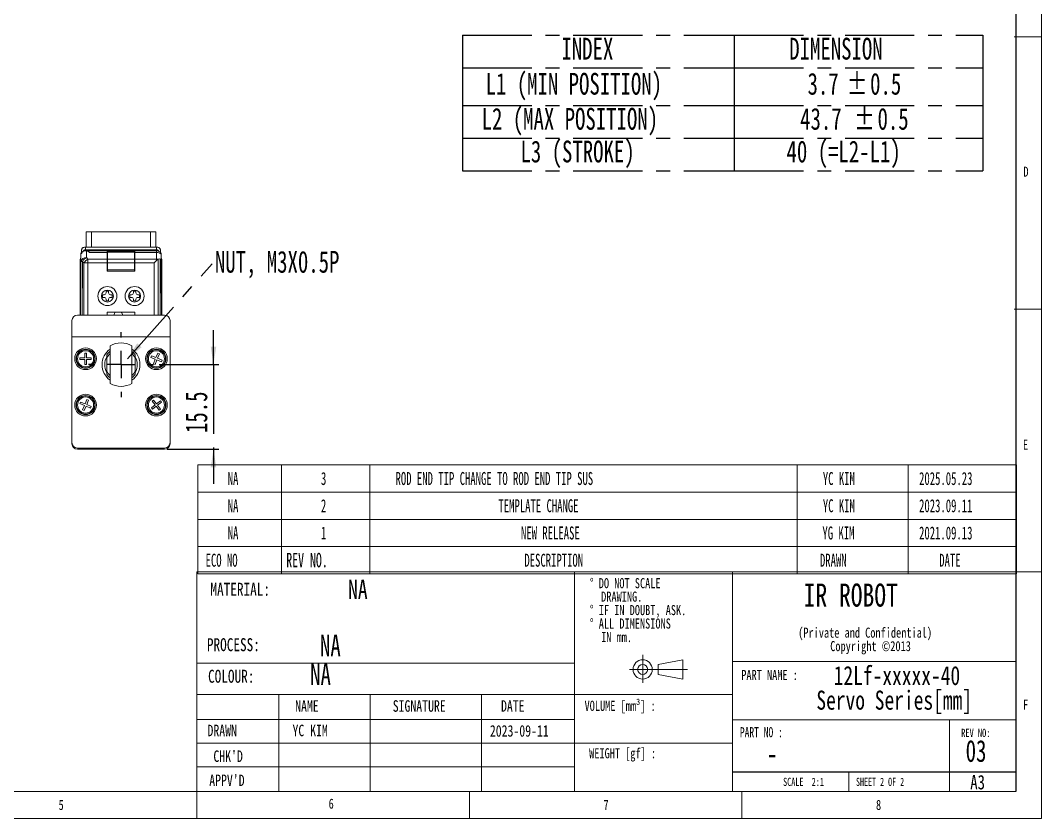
# Paper-space layout '시트2-ENG' of a CAD drawing. Header units: millimetres. Extents: x 5 to 415, y 5 to 292.
# Drawn here: x 227.6 to 415, y 5 to 151.5 of the extents above; entities that cross this region are included whole.
import ezdxf

# ---------------------------------------------------------------- set-up
doc = ezdxf.new("R2010")
doc.units = ezdxf.units.MM
doc.linetypes.add('CENTERX2', pattern=[20.32, 12.7, -2.54, 2.54, -2.54])
doc.layers.add('CENTER_LINE', color=7, linetype='CENTERX2')
doc.layers.add('NOTES', color=7, linetype='Continuous')
doc.styles.add('SLDTEXTSTYLE0', font='TXT', dxfattribs={"width": 0.7})
doc.styles.add('SLDTEXTSTYLE3', font='TXT', dxfattribs={"width": 0.75})
doc.styles.add('SLDTEXTSTYLE4', font='TXT', dxfattribs={"width": 0.6875})
doc.styles.add('SLDTEXTSTYLE5', font='TXT', dxfattribs={"width": 0.694444})
doc.styles.add('SLDTEXTSTYLE6', font='TXT', dxfattribs={"width": 0.605})
doc.dimstyles.new('SLDDIMSTYLE3', dxfattribs={"dimtxt": 4, "dimasz": 3.302, "dimexe": 0, "dimexo": 0.0625, "dimgap": 1, "dimtad": 1, "dimdec": 1, "dimrnd": 1e-09, "dimzin": 12, "dimdsep": 46, "dimtxsty": 'SLDTEXTSTYLE0', "dimsah": 1, "dimcen": 0.09, "dimadec": 0, "dimazin": 3, "dimtfac": 1, "dimtdec": 1, "dimtmove": 0, "dimatfit": 0, "dimfxl": 1, "dimfrac": 2, "dimtolj": 1, "dimtzin": 12, "dimarcsym": 0})
doc.dimstyles.new('SLDDIMSTYLE6', dxfattribs={"dimtxt": 0.18, "dimasz": 3.302, "dimexe": 0, "dimexo": 0.0625, "dimgap": 0, "dimtad": 0, "dimtih": 1, "dimtoh": 1, "dimdec": 0, "dimrnd": 1e-09, "dimzin": 0, "dimdsep": 46, "dimtxsty": 'Standard', "dimsah": 1, "dimcen": 0.09, "dimadec": 0, "dimazin": 0, "dimtfac": 3.302, "dimtdec": 0, "dimtofl": 0, "dimtmove": 0, "dimatfit": 3, "dimfxl": 1, "dimfrac": 2, "dimtolj": 1, "dimtzin": 0, "dimarcsym": 0})

# ---------------------------------------------------------------- blocks, each defined once
blk = doc.blocks.new('SW_NOTE_0_15')
at = {"color": 0, "linetype": 'Continuous', "lineweight": 0, "char_height": 1.8521, "attachment_point": 2, "style": 'SLDTEXTSTYLE3'}
for s, insert in [('(Private and Confidential)', (15.4, 2.39)), ('Copyright ©2013', (16.39, -0.08))]:
    blk.add_mtext(s, dxfattribs=dict(at, insert=insert))
blk = doc.blocks.new('SW_NOTE_0_16')
at = {"color": 0, "linetype": 'Continuous', "lineweight": 0, "char_height": 3.5, "attachment_point": 2, "style": 'SLDTEXTSTYLE3'}
for s, insert in [('12Lf-xxxxx-40', (13.78, 4.51)), ('Servo Series[mm]', (13.28, -0.01))]:
    blk.add_mtext(s, dxfattribs=dict(at, insert=insert))
blk = doc.blocks.new('SW_NOTE_0_17')
at = {"color": 0, "linetype": 'Continuous', "lineweight": 0, "attachment_point": 1, "style": 'SLDTEXTSTYLE3'}
for s, insert, char_height in [('%%d DO NOT SCALE', (0, 2.39), 1.8521), ('DRAWING.', (2.08, -0.08), 1.852), ('%%d IF IN DOUBT, ASK.', (0, -2.55), 1.8521), ('%%d ALL DIMENSIONS', (0, -5.02), 1.8521), ('IN mm.', (2.08, -7.49), 1.852)]:
    blk.add_mtext(s, dxfattribs=dict(at, insert=insert, char_height=char_height))
blk = doc.blocks.new('SW_TABLEANNOTATION_2')
at = {"layer": 'CENTER_LINE', "color": 0}
for p, q in [((0, 0), (0, -6)), ((0, 0), (49.88, 0)), ((49.88, 0), (49.88, -6)), ((49.88, 0), (95.48, 0)), ((95.48, 0), (95.48, -6)), ((0, -6), (0, -12.87)), ((0, -6), (49.88, -6)), ((49.88, -6), (49.88, -12.87)), ((49.88, -6), (95.48, -6)), ((95.48, -6), (95.48, -12.87)), ((0, -12.87), (0, -18.87)), ((0, -12.87), (49.88, -12.87)), ((49.88, -12.87), (49.88, -18.87)), ((49.88, -12.87), (95.48, -12.87)), ((95.48, -12.87), (95.48, -18.87)), ((0, -18.87), (0, -24.87)), ((0, -18.87), (49.88, -18.87)), ((49.88, -18.87), (49.88, -24.87)), ((49.88, -18.87), (95.48, -18.87)), ((95.48, -18.87), (95.48, -24.87)), ((0, -24.87), (49.88, -24.87)), ((49.88, -24.87), (95.48, -24.87))]:
    blk.add_line(p, q, dxfattribs=at)
at = {"layer": 'CENTER_LINE', "color": 0, "char_height": 4, "attachment_point": 1, "style": 'SLDTEXTSTYLE0'}
for s, insert in [('INDEX', (18.15, -0.47)), ('DIMENSION', (59.96, -0.47)), ('L1 (MIN POSITION)', (4.24, -6.91)), ('3.7', (63.32, -6.91)), ('%%p', (70.5, -6.91)), ('0.5', (74.8, -6.91)), ('L2 (MAX POSITION)', (3.51, -13.34)), ('%%p', (71.86, -13.34)), ('43.7', (61.96, -13.34)), ('0.5', (76.16, -13.34)), ('L3 (STROKE)', (10.64, -19.34)), ('40 (=L2-L1)', (59.46, -19.34))]:
    blk.add_mtext(s, dxfattribs=dict(at, insert=insert))
blk = doc.blocks.new('SW_TABLEANNOTATION_3')
at = {"color": 0, "linetype": 'Continuous', "lineweight": 18}
for p, q in [((0, 0), (0, -5)), ((0, 0), (15.39, 0)), ((15.39, 0), (15.39, -5)), ((15.39, 0), (31.57, 0)), ((31.57, 0), (31.57, -5)), ((31.57, 0), (109.99, 0)), ((109.99, 0), (109.99, -5)), ((109.99, 0), (130.36, 0)), ((130.36, 0), (130.36, -5)), ((130.36, 0), (150.24, 0)), ((150.24, 0), (150.24, -5)), ((0, -5), (0, -10)), ((0, -5), (15.39, -5)), ((15.39, -5), (15.39, -10)), ((15.39, -5), (31.57, -5)), ((31.57, -5), (31.57, -10)), ((31.57, -5), (109.99, -5)), ((109.99, -5), (109.99, -10)), ((109.99, -5), (130.36, -5)), ((130.36, -5), (130.36, -10)), ((130.36, -5), (150.24, -5)), ((150.24, -5), (150.24, -10)), ((0, -10), (0, -15)), ((0, -10), (15.39, -10)), ((15.39, -10), (15.39, -15)), ((15.39, -10), (31.57, -10)), ((31.57, -10), (31.57, -15)), ((31.57, -10), (109.99, -10)), ((109.99, -10), (109.99, -15)), ((109.99, -10), (130.36, -10)), ((130.36, -10), (130.36, -15)), ((130.36, -10), (150.24, -10)), ((150.24, -10), (150.24, -15)), ((0, -15), (0, -20)), ((0, -15), (15.39, -15)), ((15.39, -15), (15.39, -20)), ((15.39, -15), (31.57, -15)), ((31.57, -15), (31.57, -20)), ((31.57, -15), (109.99, -15)), ((109.99, -15), (109.99, -20)), ((109.99, -15), (130.36, -15)), ((130.36, -15), (130.36, -20)), ((130.36, -15), (150.24, -15)), ((150.24, -15), (150.24, -20)), ((0, -20), (15.39, -20)), ((15.39, -20), (31.57, -20)), ((31.57, -20), (109.99, -20)), ((109.99, -20), (130.36, -20)), ((130.36, -20), (150.24, -20))]:
    blk.add_line(p, q, dxfattribs=at)
at = {"color": 0, "linetype": 'Continuous', "lineweight": 0, "attachment_point": 1, "style": 'SLDTEXTSTYLE6'}
for s, insert, char_height in [('NA', (5.49, -1.31), 2.381), ('3', (22.6, -1.31), 2.38), ('ROD END TIP CHANGE TO ROD END TIP SUS', (36.29, -1.31), 2.3813), ('YC KIM', (114.7, -1.31), 2.381), ('2025.05.23', (132.36, -1.31), 2.381), ('NA', (5.49, -6.31), 2.381), ('2', (22.6, -6.31), 2.38), ('TEMPLATE CHANGE', (55.17, -6.31), 2.3813), ('YC KIM', (114.7, -6.31), 2.381), ('2023.09.11', (132.36, -6.31), 2.381), ('NA', (5.49, -11.31), 2.381), ('1', (22.6, -11.31), 2.38), ('NEW RELEASE', (59.31, -11.31), 2.3813), ('YG KIM', (114.62, -11.31), 2.381), ('2021.09.13', (132.36, -11.31), 2.381), ('ECO NO', (1.43, -16.31), 2.381), ('REV NO.', (16.23, -16.15), 2.646), ('DESCRIPTION', (59.93, -16.31), 2.3813), ('DRAWN', (114.17, -16.31), 2.381), ('DATE', (136.06, -16.31), 2.381)]:
    blk.add_mtext(s, dxfattribs=dict(at, insert=insert, char_height=char_height))
blk = doc.blocks.new('_D_59')
at = {"layer": 'CENTER_LINE'}
for p, q in [((263.04, 88.32), (263.04, 94.67)), ((253.05, 88.32), (264.04, 88.32)), ((263.04, 88.32), (263.04, 72.8)), ((254.52, 72.8), (264.04, 72.8)), ((263.04, 72.8), (263.04, 66.45))]:
    blk.add_line(p, q, dxfattribs=at)
for points in [[(263.04, 88.32), (263.55, 91.62), (262.53, 91.62)], [(263.04, 72.8), (262.53, 69.5), (263.55, 69.5)]]:
    blk.add_solid(points, dxfattribs=at)
at = {"layer": 'CENTER_LINE', "insert": (257.89, 75.77), "char_height": 4, "attachment_point": 1, "rotation": 90, "style": 'SLDTEXTSTYLE0'}
blk.add_mtext('15.5', dxfattribs=at)
blk = doc.blocks.new('SW_NOTE_0_22')
at = {"layer": 'CENTER_LINE', "color": 0, "insert": (0.51, 2.39), "char_height": 4, "attachment_point": 1, "style": 'SLDTEXTSTYLE0'}
blk.add_mtext('NUT, M3X0.5P', dxfattribs=at)
blk = doc.blocks.new('SW_CENTERMARKSYMBOL_19')
at = {"layer": 'CENTER_LINE', "color": 0}
for p, q in [((0, 5), (0, 5.98)), ((0, 0), (0, 2.5)), ((-5, 0), (-5.98, 0)), ((0, 0), (-2.5, 0)), ((0, 0), (0, -2.5)), ((0, 0), (2.5, 0)), ((5, 0), (5.98, 0)), ((0, -5), (0, -5.98))]:
    blk.add_line(p, q, dxfattribs=at)

psp = doc.layouts.new('시트2-ENG')

# ---------------------------------------------------------------- linework, layer by layer
at = {"color": 7, "linetype": 'Continuous', "lineweight": 18}
for p, q in [((415, 5), (415, 292)), ((415, 148.5), (410, 148.5)), ((239.67, 109.905), (239.67, 112.705)), ((251.47, 112.705), (240.67, 112.705)), ((252.47, 112.705), (252.47, 109.905)), ((238.605, 97.403), (238.703, 108.704)), ((238.724, 107.26), (238.724, 108.738)), ((239.57, 109.405), (239.57, 109.905)), ((239.57, 109.905), (252.57, 109.905)), ((252.57, 109.405), (239.57, 109.405)), ((239.57, 109.205), (252.57, 109.205)), ((239.57, 109.205), (243.52, 109.205)), ((239.724, 109.193), (239.724, 107.959)), ((239.79, 109.181), (243.52, 109.181)), ((243.52, 108.888), (240.301, 108.888)), ((243.52, 109.181), (243.52, 109.205)), ((243.52, 109.181), (243.52, 108.888)), ((243.52, 107.698), (243.52, 108.888)), ((243.592, 109.205), (243.57, 109.161)), ((243.57, 108.605), (243.57, 109.161)), ((243.57, 109.161), (243.574, 109.153)), ((248.566, 109.153), (243.574, 109.153)), ((243.589, 107.698), (243.578, 108.948)), ((248.562, 108.948), (243.578, 108.948)), ((243.592, 109.205), (248.548, 109.205)), ((248.548, 109.205), (248.57, 109.161)), ((248.551, 107.698), (248.562, 108.948)), ((248.57, 109.161), (248.566, 109.153)), ((248.57, 109.161), (248.57, 108.605)), ((248.62, 109.205), (252.57, 109.205)), ((248.62, 109.179), (248.62, 109.205)), ((252.57, 109.179), (248.62, 109.179)), ((248.62, 108.912), (248.62, 109.179)), ((252.57, 108.912), (248.62, 108.912)), ((248.62, 107.698), (248.62, 108.912)), ((252.57, 109.405), (252.57, 109.905)), ((252.57, 108.912), (252.57, 109.179)), ((252.57, 107.698), (252.57, 108.912)), ((253.304, 108.656), (253.3, 108.889)), ((253.436, 108.704), (253.535, 97.403)), ((238.57, 97.403), (238.57, 107.405)), ((239.277, 106.991), (239.016, 107.252)), ((239.277, 106.991), (239.984, 106.991)), ((239.724, 107.959), (239.984, 107.698)), ((239.984, 106.991), (239.984, 107.698)), ((239.984, 107.698), (243.52, 107.698)), ((243.52, 106.991), (239.984, 106.991)), ((243.57, 108.649), (243.52, 108.649)), ((243.57, 108.605), (243.52, 108.605)), ((243.52, 107.698), (243.52, 106.991)), ((243.52, 105.505), (243.52, 106.991)), ((243.57, 106.797), (243.57, 108.605)), ((248.551, 107.698), (243.589, 107.698)), ((248.548, 106.991), (243.592, 106.991)), ((243.592, 105.705), (243.592, 106.991)), ((248.548, 105.705), (248.548, 106.991)), ((248.57, 108.649), (248.62, 108.649)), ((248.57, 106.797), (248.57, 108.605)), ((248.57, 108.605), (248.62, 108.605)), ((248.62, 107.698), (252.57, 107.698)), ((248.62, 106.991), (248.62, 107.698)), ((248.62, 105.505), (248.62, 106.991)), ((252.156, 106.991), (248.62, 106.991)), ((252.156, 106.991), (252.57, 107.405)), ((252.57, 107.405), (252.57, 107.698)), ((253.41, 107.63), (253.41, 108.589)), ((253.57, 97.403), (253.57, 107.405)), ((243.57, 106.797), (243.52, 106.797)), ((243.579, 106.205), (243.52, 106.205)), ((243.579, 105.705), (243.52, 105.705)), ((248.62, 105.505), (243.52, 105.505)), ((243.575, 106.205), (243.57, 106.797)), ((243.573, 105.705), (243.573, 105.505)), ((243.579, 105.705), (243.579, 106.205)), ((243.582, 105.705), (243.582, 105.505)), ((243.592, 105.705), (243.582, 105.705)), ((248.548, 105.705), (243.592, 105.705)), ((248.548, 105.705), (248.558, 105.705)), ((248.558, 105.705), (248.558, 105.505)), ((248.561, 105.705), (248.561, 106.205)), ((248.561, 106.205), (248.62, 106.205)), ((248.561, 105.705), (248.62, 105.705)), ((248.565, 106.205), (248.57, 106.797)), ((248.567, 105.705), (248.567, 105.505)), ((248.57, 106.797), (248.62, 106.797)), ((243.337, 101.78), (243.337, 101.489)), ((243.803, 101.78), (243.337, 101.78)), ((243.803, 101.489), (243.803, 101.78)), ((248.337, 101.78), (248.337, 101.489)), ((248.803, 101.78), (248.337, 101.78)), ((248.803, 101.489), (248.803, 101.78)), ((242.695, 101.139), (242.695, 100.672)), ((242.987, 101.139), (242.695, 101.139)), ((242.695, 100.672), (242.987, 100.672)), ((243.337, 100.322), (243.337, 100.03)), ((243.337, 100.03), (243.803, 100.03)), ((243.803, 100.03), (243.803, 100.322)), ((244.445, 101.139), (244.153, 101.139)), ((244.153, 100.672), (244.445, 100.672)), ((244.445, 100.672), (244.445, 101.139)), ((247.695, 101.139), (247.695, 100.672)), ((247.987, 101.139), (247.695, 101.139)), ((247.695, 100.672), (247.987, 100.672)), ((248.337, 100.322), (248.337, 100.03)), ((248.337, 100.03), (248.803, 100.03)), ((248.803, 100.03), (248.803, 100.322)), ((249.445, 101.139), (249.153, 101.139)), ((249.153, 100.672), (249.445, 100.672)), ((249.445, 100.672), (249.445, 101.139)), ((248.595, 97.93), (243.545, 97.93)), ((243.545, 97.93), (243.545, 97.403)), ((248.595, 97.93), (248.595, 97.403)), ((410, 98.5), (415, 98.5)), ((237.07, 93.403), (237.07, 96.403)), ((238.07, 97.403), (254.07, 97.403)), ((255.07, 96.403), (255.07, 93.403)), ((237.07, 93.403), (237.07, 74.003)), ((255.07, 93.403), (237.07, 93.403)), ((255.07, 74.003), (255.07, 93.403)), ((239.727, 90.453), (239.412, 90.453)), ((239.412, 90.453), (239.412, 89.56)), ((239.727, 89.56), (239.727, 90.453)), ((243.464, 89.49), (243.464, 90.101)), ((244.07, 84.859), (244.07, 91.787)), ((248.07, 91.787), (248.07, 88.323)), ((248.664, 90.101), (248.664, 89.49)), ((252.818, 90.435), (252.483, 89.608)), ((252.775, 89.49), (253.11, 90.317)), ((253.11, 90.317), (252.818, 90.435)), ((239.412, 89.56), (238.52, 89.56)), ((238.52, 89.56), (238.52, 89.245)), ((238.52, 89.245), (239.412, 89.245)), ((239.412, 89.245), (239.412, 88.353)), ((239.412, 88.353), (239.727, 88.353)), ((240.62, 89.56), (239.727, 89.56)), ((239.727, 88.353), (239.727, 89.245)), ((239.727, 89.245), (240.62, 89.245)), ((240.62, 89.245), (240.62, 89.56)), ((243.464, 89.49), (243.464, 87.156)), ((248.07, 88.323), (248.07, 84.859)), ((248.664, 87.156), (248.664, 89.49)), ((251.656, 89.943), (251.538, 89.651)), ((251.538, 89.651), (252.365, 89.316)), ((252.483, 89.608), (251.656, 89.943)), ((252.365, 89.316), (252.03, 88.489)), ((252.03, 88.489), (252.322, 88.371)), ((252.322, 88.371), (252.657, 89.198)), ((252.657, 89.198), (253.484, 88.863)), ((253.602, 89.155), (252.775, 89.49)), ((253.484, 88.863), (253.602, 89.155)), ((242.753, 87.203), (242.775, 87.203)), ((243.464, 86.545), (243.464, 87.156)), ((248.664, 87.156), (248.664, 86.545)), ((249.365, 87.203), (249.387, 87.203)), ((238.66, 81.45), (238.539, 81.158)), ((238.539, 81.158), (239.364, 80.818)), ((239.485, 81.109), (238.66, 81.45)), ((239.364, 80.818), (239.023, 79.993)), ((239.315, 79.872), (239.655, 80.697)), ((239.825, 81.934), (239.485, 81.109)), ((239.655, 80.697), (240.48, 80.356)), ((239.776, 80.988), (240.116, 81.813)), ((240.601, 80.648), (239.776, 80.988)), ((240.116, 81.813), (239.825, 81.934)), ((240.48, 80.356), (240.601, 80.648)), ((252.349, 80.929), (251.647, 80.377)), ((252.044, 81.825), (251.797, 81.631)), ((251.797, 81.631), (252.349, 80.929)), ((251.842, 80.13), (252.544, 80.682)), ((252.596, 81.124), (252.044, 81.825)), ((252.544, 80.682), (253.096, 79.981)), ((253.298, 81.676), (252.596, 81.124)), ((252.791, 80.877), (253.492, 81.429)), ((253.343, 80.175), (252.791, 80.877)), ((253.492, 81.429), (253.298, 81.676)), ((239.023, 79.993), (239.315, 79.872)), ((251.647, 80.377), (251.842, 80.13)), ((253.096, 79.981), (253.343, 80.175)), ((237.07, 73.803), (237.07, 74.003)), ((255.07, 73.803), (255.07, 74.003)), ((238.07, 73.003), (254.07, 73.003)), ((238.07, 72.803), (238.57, 72.803)), ((238.57, 73.003), (238.57, 72.803)), ((238.57, 72.803), (238.62, 72.803)), ((238.62, 72.803), (238.62, 73.003)), ((239.12, 72.803), (238.62, 72.803)), ((253.02, 72.803), (239.12, 72.803)), ((253.52, 72.803), (253.02, 72.803)), ((253.52, 72.803), (253.52, 73.003)), ((253.52, 72.803), (253.57, 72.803)), ((253.57, 73.003), (253.57, 72.803)), ((253.57, 72.803), (254.07, 72.803)), ((260, 50.271), (260, 10)), ((415, 50.271), (260, 50.271)), ((329.265, 50.271), (329.265, 10)), ((358.254, 50.271), (358.254, 10)), ((344.668, 33.297), (349.181, 34.143)), ((349.181, 30.608), (349.181, 34.143)), ((410.25, 33.844), (358.254, 33.844)), ((260, 33.55), (329.265, 33.55)), ((344.668, 33.297), (344.668, 31.454)), ((344.668, 31.454), (349.181, 30.608)), ((275.001, 27.796), (275.001, 10)), ((291.778, 27.796), (291.778, 10)), ((312.217, 10), (312.217, 27.796)), ((329.265, 23.158), (260, 23.158)), ((398.074, 10), (398.074, 23.123)), ((358.254, 18.822), (260, 18.822)), ((260, 14.481), (329.265, 14.481)), ((312.217, 14.859), (312.217, 10)), ((379.611, 13.419), (379.611, 10)), ((10, 10), (410.25, 10)), ((260, 5), (260, 10)), ((310, 5), (310, 10)), ((360, 5), (360, 10)), ((5, 5), (415, 5))]:
    psp.add_line(p, q, dxfattribs=at)
at = {"color": 8, "linetype": 'Continuous', "lineweight": 18}
for p, q in [((240.67, 112.705), (240.67, 109.905)), ((251.47, 109.905), (251.47, 112.705)), ((238.637, 97.403), (238.724, 107.26)), ((239.016, 107.252), (238.93, 97.403)), ((239.277, 97.403), (239.277, 106.991)), ((239.984, 106.991), (239.984, 97.403)), ((252.156, 97.403), (252.156, 106.991)), ((252.863, 107.635), (252.863, 97.403)), ((253.277, 97.403), (253.277, 107.698)), ((239.12, 72.803), (239.12, 73.003)), ((253.02, 72.803), (253.02, 73.003))]:
    psp.add_line(p, q, dxfattribs=at)
at = {"color": 7, "linetype": 'CENTERX2', "lineweight": 18}
for p, q in [((341.798, 35.054), (341.798, 29.936)), ((339.361, 32.376), (350.023, 32.376))]:
    psp.add_line(p, q, dxfattribs=at)
at = {"color": 7, "linetype": 'Continuous', "lineweight": 18}
for centre, radius in [((243.57, 100.905), 1.75), ((243.57, 100.905), 1.1), ((248.57, 100.905), 1.75), ((248.57, 100.905), 1.1), ((239.57, 89.403), 2), ((239.57, 89.403), 1.75), ((239.57, 89.403), 1.678), ((239.57, 89.403), 1.479), ((252.57, 89.403), 2), ((252.57, 89.403), 1.75), ((252.57, 89.403), 1.678), ((252.57, 89.403), 1.479), ((239.57, 80.903), 2), ((239.57, 80.903), 1.75), ((239.57, 80.903), 1.678), ((252.57, 80.903), 2), ((252.57, 80.903), 1.75), ((252.57, 80.903), 1.678), ((239.57, 80.903), 1.479), ((252.57, 80.903), 1.479), ((341.798, 32.376), 1.767), ((341.798, 32.376), 0.922)]:
    psp.add_circle(centre, radius, dxfattribs=at)
for centre, radius, start, end in [((239.57, 108.205), 1, 147.81989, 150.05281), ((239.57, 108.205), 1, 43.04269, 81.16753), ((252.57, 108.905), 1, 63.69863, 90), ((252.57, 108.205), 1, 82.48354, 90), ((252.57, 108.205), 1, 77.34027, 90), ((252.611, 107.767), 1.146, 45.82364, 92.07245), ((252.57, 108.205), 1, 32.66721, 77.34027), ((252.57, 108.205), 1, 29.94719, 32.66721), ((239.601, 107.07), 0.897, 82.12722, 167.73628), ((239.023, 112.385), 5.133, 266.658, 269.92808), ((240.476, 106.499), 1.642, 117.27378, 152.72622), ((240.737, 106.239), 1.642, 117.27378, 152.72622), ((252.572, 106.32), 1.378, 76.08614, 90.07918), ((253.096, 107.273), 0.43, 116.60592, 122.80643), ((252.57, 107.405), 1, 0, 29.12304), ((242.987, 101.489), 0.35, 270, 0), ((244.153, 101.489), 0.35, 180, 270), ((247.987, 101.489), 0.35, 270, 0), ((249.153, 101.489), 0.35, 180, 270), ((242.987, 100.322), 0.35, 0, 90), ((244.153, 100.322), 0.35, 90, 180), ((247.987, 100.322), 0.35, 0, 90), ((249.153, 100.322), 0.35, 90, 180), ((245.575, 97.349), 0.8, 133.44276, 176.15994), ((245.575, 97.349), 0.8, 3.84006, 46.55724), ((238.07, 96.403), 1, 90, 180), ((254.07, 96.403), 1, 0, 90), ((246.07, 88.323), 4, 60, 120), ((246.07, 88.323), 3.48, 125.07951, 234.92049), ((246.064, 88.323), 3.15, 129.27262, 145.62874), ((246.064, 88.323), 2.85, 134.39843, 155.82246), ((246.07, 88.323), 3.48, 305.07951, 54.92049), ((246.064, 88.323), 3.15, 34.37126, 50.44414), ((246.064, 88.323), 2.85, 24.17754, 45.26208), ((246.07, 88.323), 2.98, 151.73606, 207.98333), ((246.07, 88.323), 2.98, 331.95659, 28.14632), ((246.064, 88.323), 2.85, 204.17754, 225.60157), ((246.064, 88.323), 3.15, 214.37126, 230.72738), ((246.064, 88.323), 2.85, 314.73792, 335.82246), ((246.064, 88.323), 3.15, 309.55586, 325.62874), ((246.07, 88.323), 4, 240, 270), ((246.07, 88.323), 4, 270, 300), ((238.07, 74.003), 1, 180, 270), ((238.07, 73.803), 1, 180, 270), ((254.07, 74.003), 1, 270, 0), ((254.07, 73.803), 1, 270, 0)]:
    psp.add_arc(centre, radius, start, end, dxfattribs=at)
for centre, major_axis, ratio, start_param, end_param in [((252.57, 105.991), (0.707, 1.707), 0.4142136, 0, 0.4455613), ((252.57, 107.405), (1, 0), 0.4142136, 0.5738261, 0.7853982), ((252.57, 204.408), (-1, 114.593), 0.0000761, 2.5764929, 2.77517), ((253.526, 95.905), (-0.018, 2.1), 0.0087265, 5.5063709, 7.046704)]:
    psp.add_ellipse(centre, major_axis=major_axis, ratio=ratio, start_param=start_param, end_param=end_param, dxfattribs=at)
for points in [[(239.67, 112.705), (239.685, 112.705), (239.715, 112.705), (239.946, 112.705), (240.277, 112.705), (240.539, 112.705), (240.67, 112.705)], [(252.47, 112.705), (252.455, 112.705), (252.425, 112.705), (252.194, 112.705), (251.863, 112.705), (251.601, 112.705), (251.47, 112.705)], [(238.836, 108.656), (238.84, 108.7), (238.849, 108.789), (238.906, 108.912), (238.989, 109.018), (239.065, 109.065), (239.102, 109.089)]]:
    psp.add_open_spline(points, degree=3, dxfattribs=at)
for points, knots in [([(238.724, 108.738), (238.727, 108.744), (238.735, 108.757), (238.817, 108.872), (238.976, 109.023), (239.219, 109.156), (239.484, 109.216), (239.659, 109.2), (239.724, 109.193)], [0, 0, 0, 0, 0.1540722, 0.3092067, 0.4883347, 0.6715016, 0.8782308, 1, 1, 1, 1]), ([(238.841, 108.905), (238.842, 108.982), (238.845, 109.142), (238.847, 109.287), (238.848, 109.362)], [0, 0, 0, 0, 0.4793147, 1, 1, 1, 1]), ([(238.848, 109.362), (238.853, 109.408), (238.861, 109.498), (238.922, 109.625), (239.01, 109.732), (239.088, 109.779), (239.127, 109.802)], [0, 0, 0, 0, 0.268398, 0.5221781, 0.7647473, 1, 1, 1, 1]), ([(239.57, 109.405), (239.52, 109.401), (239.421, 109.393), (239.285, 109.325), (239.172, 109.224), (239.127, 109.135), (239.105, 109.09)], [0, 0, 0, 0, 0.2498829, 0.4998439, 0.7498829, 1, 1, 1, 1]), ([(239.57, 109.905), (239.493, 109.901), (239.339, 109.892), (239.198, 109.832), (239.127, 109.802)], [0, 0, 0, 0, 0.5000079, 1, 1, 1, 1]), ([(243.578, 108.948), (243.577, 109.013), (243.576, 109.129), (243.575, 109.146), (243.574, 109.153)], [0, 0, 0, 0, 0.557681, 1, 1, 1, 1]), ([(248.566, 109.153), (248.565, 109.141), (248.563, 109.119), (248.562, 109.001), (248.562, 108.948)], [0, 0, 0, 0, 0.5576818, 1, 1, 1, 1]), ([(253.035, 109.09), (253.013, 109.135), (252.968, 109.224), (252.855, 109.325), (252.719, 109.393), (252.62, 109.401), (252.57, 109.405)], [0, 0, 0, 0, 0.2501171, 0.5001561, 0.7501171, 1, 1, 1, 1]), ([(252.789, 109.181), (252.788, 109.181), (252.785, 109.18), (252.749, 109.18), (252.696, 109.179), (252.633, 109.179), (252.589, 109.179), (252.57, 109.179)], [0, 0, 0, 0, 0.2095293, 0.4190586, 0.6285879, 0.8381172, 1, 1, 1, 1]), ([(253.013, 109.802), (253.057, 109.775), (253.146, 109.721), (253.237, 109.595), (253.284, 109.471), (253.289, 109.393), (253.291, 109.362)], [0, 0, 0, 0, 0.2705008, 0.5406399, 0.8204463, 1, 1, 1, 1]), ([(253.299, 108.905), (253.298, 108.978), (253.295, 109.138), (253.293, 109.283), (253.291, 109.362)], [0, 0, 0, 0, 0.45205475, 1, 1, 1, 1]), ([(253.412, 108.745), (253.412, 108.744), (253.411, 108.741), (253.41, 108.703), (253.41, 108.645), (253.41, 108.597), (253.41, 108.589)], [0, 0, 0, 0, 0.2387509, 0.5024487, 0.9237691, 1, 1, 1, 1]), ([(238.57, 107.405), (238.576, 107.493), (238.586, 107.662), (238.661, 107.814), (238.696, 107.886)], [0, 0, 0, 0, 0.5227521, 1, 1, 1, 1]), ([(243.589, 107.698), (243.59, 107.582), (243.591, 107.374), (243.592, 107.108), (243.592, 106.991)], [0, 0, 0, 0, 0.557568, 1, 1, 1, 1]), ([(248.551, 107.698), (248.55, 107.582), (248.549, 107.374), (248.548, 107.108), (248.548, 106.991)], [0, 0, 0, 0, 0.55756799, 1, 1, 1, 1]), ([(252.863, 107.635), (252.788, 107.585), (252.69, 107.52), (252.593, 107.427), (252.57, 107.405)], [0, 0, 0, 0, 0.7656173, 1, 1, 1, 1])]:
    psp.add_open_spline(points, degree=3, knots=knots, dxfattribs=at)
at = {"layer": 'NOTES', "color": 7}
for p, q in [((410.25, 287), (410.25, 10)), ((410.25, 13.496), (358.254, 13.496))]:
    psp.add_line(p, q, dxfattribs=at)
at = {"layer": 'NOTES', "color": 7, "linetype": 'Continuous', "lineweight": 18}
for p, q in [((260, 27.801), (358.254, 27.801)), ((410.25, 23.123), (358.254, 23.123))]:
    psp.add_line(p, q, dxfattribs=at)

# ---------------------------------------------------------------- block references
at = {"color": 7, "linetype": 'Continuous', "lineweight": 0}
for name, p in [('SW_TABLEANNOTATION_3', (260.16, 69.92)), ('SW_NOTE_0_17', (332.098, 46.744)), ('SW_NOTE_0_15', (367.225, 37.663)), ('SW_NOTE_0_16', (374.677, 28.497))]:
    psp.add_blockref(name, p, dxfattribs=at)
at = {"layer": 'CENTER_LINE'}
for name, p in [('SW_TABLEANNOTATION_2', (308.737, 148.779)), ('SW_NOTE_0_22', (262.787, 106.805)), ('SW_CENTERMARKSYMBOL_19', (246.07, 88.323))]:
    psp.add_blockref(name, p, dxfattribs=at)

# ---------------------------------------------------------------- texts
at = {"color": 7, "linetype": 'Continuous', "lineweight": 0}
for s, insert, char_height, attachment_point, style in [('D', (411.667, 124.668), 1.852, 1, 'SLDTEXTSTYLE3'), ('E', (411.586, 74.537), 1.852, 1, 'SLDTEXTSTYLE3'), ('NA', (289.535, 48.832), 3.5, 2, 'SLDTEXTSTYLE3'), ('MATERIAL:', (262.479, 48.278), 2.3813, 1, 'SLDTEXTSTYLE3'), ('PROCESS:', (261.829, 38.108), 2.3813, 1, 'SLDTEXTSTYLE3'), ('PART NAME :', (359.887, 32.29), 1.85208, 1, 'SLDTEXTSTYLE3'), ('NAME', (278.027, 26.726), 2.1167, 1, 'SLDTEXTSTYLE3'), ('SIGNATURE', (295.935, 26.726), 2.1167, 1, 'SLDTEXTSTYLE3'), ('DATE', (315.804, 26.726), 2.1167, 1, 'SLDTEXTSTYLE3'), ('VOLUME [mm³] :', (331.133, 26.622), 1.85208, 1, 'SLDTEXTSTYLE3'), ('DRAWN', (261.937, 22.233), 2.1167, 1, 'SLDTEXTSTYLE3'), ('2023-09-11', (313.76, 22.154), 2.1167, 1, 'SLDTEXTSTYLE3'), ('REV NO:', (400.257, 21.476), 1.5, 1, 'SLDTEXTSTYLE3'), ("CHK'D", (263.024, 17.51), 2.1167, 1, 'SLDTEXTSTYLE3'), ('-', (365.556, 18.906), 4, 2, 'SLDTEXTSTYLE3'), ("APPV'D", (262.263, 13.079), 2.1167, 1, 'SLDTEXTSTYLE3'), ('SCALE  2:1', (367.564, 12.491), 1.5, 1, 'SLDTEXTSTYLE0'), ('SHEET 2 OF 2', (380.942, 12.491), 1.5, 1, 'SLDTEXTSTYLE4'), ('A3', (401.912, 13.007), 2.6458, 1, 'SLDTEXTSTYLE3'), ('5', (234.613, 8.434), 1.852, 1, 'SLDTEXTSTYLE3')]:
    psp.add_mtext(s, dxfattribs=dict(at, insert=insert, char_height=char_height, attachment_point=attachment_point, style=style))
at = {"layer": 'CENTER_LINE', "char_height": 4, "attachment_point": 1, "style": 'SLDTEXTSTYLE0'}
for s, insert in [('NA', (282.586, 38.782)), ('NA', (280.782, 33.508)), ('03', (401.069, 19.417))]:
    psp.add_mtext(s, dxfattribs=dict(at, insert=insert))
at = {"layer": 'NOTES', "attachment_point": 1}
for s, insert, char_height, style in [('IR ROBOT', (371.345, 48.136), 4.2333, 'SLDTEXTSTYLE3'), ('COLOUR:', (262.046, 32.312), 2.3813, 'SLDTEXTSTYLE3'), ('F', (411.586, 26.839), 1.852, 'SLDTEXTSTYLE3'), ('YC KIM', (277.535, 22.233), 2.1167, 'SLDTEXTSTYLE3'), ('PART NO :', (359.636, 21.78), 1.8521, 'SLDTEXTSTYLE5'), ('WEIGHT [gf] :', (331.976, 17.919), 1.85208, 'SLDTEXTSTYLE3'), ('6', (284.167, 8.668), 1.852, 'SLDTEXTSTYLE3'), ('7', (334.613, 8.434), 1.852, 'SLDTEXTSTYLE3'), ('8', (384.613, 8.434), 1.852, 'SLDTEXTSTYLE3')]:
    psp.add_mtext(s, dxfattribs=dict(at, insert=insert, char_height=char_height, style=style))

# ---------------------------------------------------------------- dimensions: what is measured, and where the dimension line sits
at = {"layer": 'CENTER_LINE'}
dim = psp.add_linear_dim(base=(263.042, 72.803), p1=(252.05, 88.323), p2=(253.52, 72.803), angle=90, dimstyle='SLDDIMSTYLE3', dxfattribs=at)
dim.commit()
dim.dimension.update_dxf_attribs({"geometry": '_D_59', "text_midpoint": (263.042, 80.563), "dimtype": 160})

# ---------------------------------------------------------------- leaders
psp.add_leader([(247.244, 89.41), (262.787, 106.805)], dimstyle='SLDDIMSTYLE6', dxfattribs=at)

doc.saveas('drawing.dxf')
